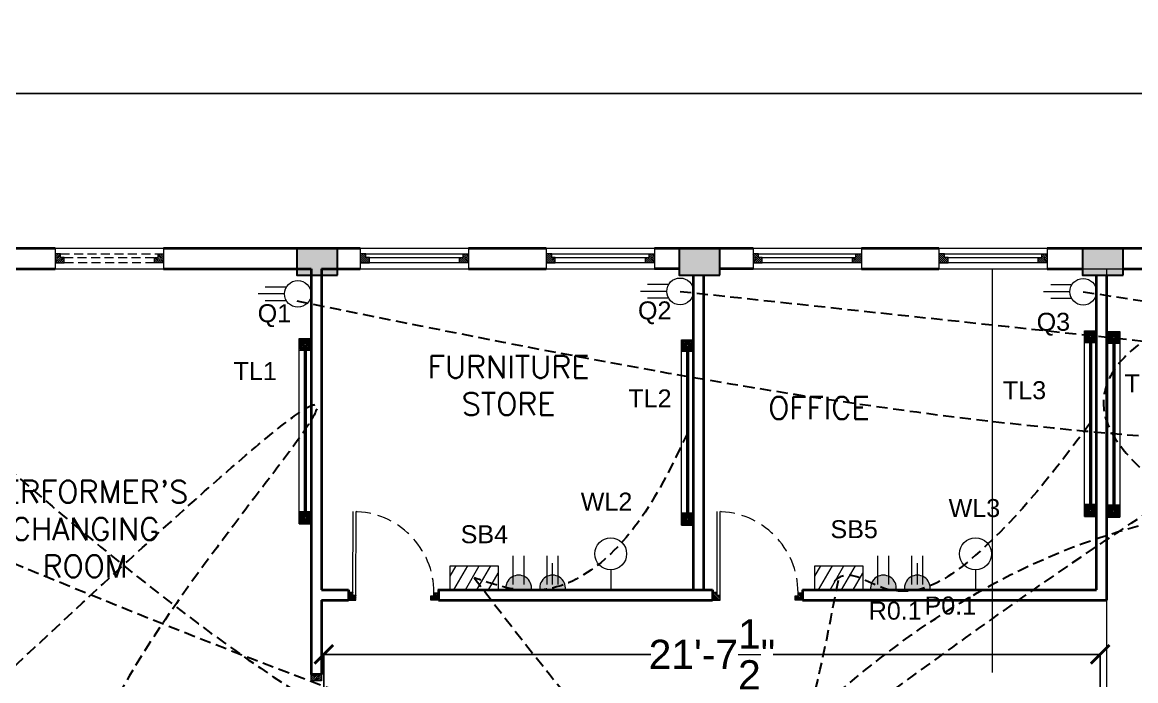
# Model space of a CAD drawing. Header units: inches. Extents: x 845 to 17085, y 908 to 10810.
# Drawn here: x 4550.8 to 4922.8, y 4095 to 4314.9 of the extents above; entities that cross this region are included whole.
import ezdxf

# ---------------------------------------------------------------- set-up
doc = ezdxf.new("R2010")
doc.units = ezdxf.units.IN
doc.header["$LTSCALE"] = 15
doc.header["$MEASUREMENT"] = 0
for name, pattern in [('ACAD_ISO04W100', [30.5, 24, -3, 0.5, -3]), ('CENTER2', [1.125, 0.75, -0.125, 0.125, -0.125]), ('CONTINUA', [0]), ('DASHED2', [0.375, 0.25, -0.125]), ('HIDDEN', [0.375, 0.25, -0.125])]:
    doc.linetypes.add(name, pattern=pattern)
for name, color, linetype, lineweight in [('.15', 4, 'Continuous', 15), ('c1', 21, 'Continuous', 30), ('E. Fixture', 6, 'Continuous', 20), ('GRID', 8, 'ACAD_ISO04W100', 5), ('HATCH', 251, 'Continuous', 5), ('humans', 7, 'Continuous', 15), ('L-TXT', 255, 'Continuous', 9), ('PDF_Layer1', 1, 'Continuous', 18), ('SLD', 140, 'Continuous', 9), ('wall 1', 1, 'Continuous', 35), ('WIND & DOOR', 160, 'Continuous', 9), ('window and door', 170, 'Continuous', 9)]:
    doc.layers.add(name, color=color, linetype=linetype, lineweight=lineweight)
for name, color, linetype in [('DB cable', 141, 'HIDDEN'), ('dimension', 7, 'Continuous'), ('MEUBLE', 55, 'Continuous'), ('SB cable', 58, 'CENTER2'), ('Text', 255, 'Continuous')]:
    doc.layers.add(name, color=color, linetype=linetype)
doc.layers.add('door and window', color=7, linetype='Continuous', lineweight=25, true_color=0x0609c1)
doc.styles.add('ROMANS', font='ROMANS')
doc.styles.get("Standard").update_dxf_attribs({"font": 'arial.ttf'})
doc.dimstyles.get("Standard").update_dxf_attribs({"dimtxt": 9.75, "dimasz": 6.25, "dimexe": 0.18, "dimexo": 0.0625, "dimgap": 0.09, "dimtad": 0, "dimdec": 1, "dimzin": 0, "dimdsep": 46, "dimlunit": 4, "dimtxsty": 'Standard', "dimblk": 'ARCHTICK', "dimcen": 0.09, "dimadec": 0, "dimazin": 0, "dimtfac": 1, "dimtdec": 1, "dimtofl": 0, "dimtmove": 0, "dimatfit": 3, "dimldrblk": 'ARCHTICK', "dimfxl": 1, "dimtolj": 1, "dimtzin": 0, "dimlwd": 25, "dimarcsym": 0})

# ---------------------------------------------------------------- blocks, each defined once
blk = doc.blocks.new('05')
at = {"layer": 'E. Fixture'}
blk.add_hatch(color=256, dxfattribs=at).paths.add_polyline_path([(27124.32, -3822.56), (27124.32, -3814.56, 1.138442)])
for p, q in [((27124.32, -3822.56), (27124.32, -3814.56)), ((27122.65, -3816.83), (27113.67, -3816.83)), ((27122.65, -3818.56), (27115.97, -3818.56)), ((27122.65, -3820.28), (27113.67, -3820.28))]:
    blk.add_line(p, q, dxfattribs=at)
blk.add_arc((27123.8, -3818.56), 4.03, 82.5917, 277.4083, dxfattribs=at)
blk = doc.blocks.new('10')
at = {"layer": 'E. Fixture'}
blk.add_hatch(color=256, dxfattribs=at).paths.add_polyline_path([(27132.13, -3831.38), (27132.13, -3823.38, 1.138442)])
for p, q in [((27132.13, -3831.38), (27132.13, -3823.38)), ((27130.46, -3825.65), (27121.48, -3825.65)), ((27130.46, -3829.1), (27121.48, -3829.1))]:
    blk.add_line(p, q, dxfattribs=at)
blk.add_arc((27131.61, -3827.38), 4.03, 82.5917, 277.4083, dxfattribs=at)
blk = doc.blocks.new('oo')
at = {"layer": 'E. Fixture', "lineweight": 15}
for p, q in [((755.23, 589.1), (809.18, 589.1)), ((755.23, 589.03), (809.18, 589.03)), ((755.23, 588.97), (809.18, 588.97)), ((755.23, 588.9), (809.18, 588.9)), ((755.23, 588.77), (809.18, 588.77)), ((755.23, 588.63), (809.18, 588.63)), ((755.23, 588.57), (809.18, 588.57)), ((755.23, 588.5), (809.18, 588.5)), ((755.23, 588.43), (809.18, 588.43)), ((755.23, 588.43), (809.18, 588.43))]:
    blk.add_line(p, q, dxfattribs=at)
at = {"layer": 'E. Fixture', "color": 5, "lineweight": 15}
blk.add_lwpolyline([(751.23, 590.77), (813.18, 590.77), (813.18, 586.76), (751.23, 586.76), (751.23, 590.77)], dxfattribs=at)
at = {"layer": 'HATCH', "lineweight": 15}
for points in [[(751.23, 590.77), (755.23, 590.77), (755.23, 586.76), (751.23, 586.76)], [(751.56, 590.43), (754.89, 590.43), (754.89, 587.1), (751.56, 587.1)], [(751.89, 590.1), (754.56, 590.1), (754.56, 587.43), (751.89, 587.43)], [(752.23, 589.77), (754.23, 589.77), (754.23, 587.76), (752.23, 587.76)], [(752.56, 589.43), (753.89, 589.43), (753.89, 588.1), (752.56, 588.1)], [(752.89, 589.1), (753.56, 589.1), (753.56, 588.43), (752.89, 588.43)], [(813.18, 590.77), (809.18, 590.77), (809.18, 586.76), (813.18, 586.76)], [(812.85, 590.43), (809.51, 590.43), (809.51, 587.1), (812.85, 587.1)], [(812.52, 590.1), (809.85, 590.1), (809.85, 587.43), (812.52, 587.43)], [(812.18, 589.77), (810.18, 589.77), (810.18, 587.76), (812.18, 587.76)], [(811.85, 589.43), (810.52, 589.43), (810.52, 588.1), (811.85, 588.1)], [(811.52, 589.1), (810.85, 589.1), (810.85, 588.43), (811.52, 588.43)]]:
    blk.add_lwpolyline(points, close=True, dxfattribs=at)
blk = doc.blocks.new('_ArchTick')
at = {"layer": 'GRID', "color": 0, "const_width": 0.15}
blk.add_lwpolyline([(-0.5, -0.5), (0.5, 0.5)], dxfattribs=at)
blk = doc.blocks.new('*D184')
at = {"layer": 'Defpoints', "color": 0, "linetype": 'ByBlock', "lineweight": 30, "transparency": 16777216}
for p in [(4651.58, 4103.77), (4651.58, 4084.86), (4910.93, 4084.86)]:
    blk.add_point(p, dxfattribs=at)
at = {"layer": 'humans', "color": 0, "linetype": 'ByBlock', "lineweight": -2, "transparency": 16777216}
for p, q in [((4651.58, 4084.92), (4651.58, 4103.95)), ((4910.93, 4084.92), (4910.93, 4103.95))]:
    blk.add_line(p, q, dxfattribs=at)
at = {"layer": 'humans', "color": 0, "linetype": 'Continuous', "lineweight": 25, "transparency": 16777216}
for p, q in [((4651.58, 4103.77), (4760.78, 4103.77)), ((4910.93, 4103.77), (4801.73, 4103.77))]:
    blk.add_line(p, q, dxfattribs=at)
at = {"layer": 'humans', "color": 0, "linetype": 'ByBlock', "lineweight": 25, "transparency": 16777216, "xscale": 6.25, "yscale": 6.25, "zscale": 6.25}
for p, rotation in [((4651.58, 4103.77), 179.9999999999604), ((4910.93, 4103.77), 359.9999999999604)]:
    blk.add_blockref('_ArchTick', p, dxfattribs=dict(at, rotation=rotation))
at = {"layer": 'humans', "color": 0, "linetype": 'ByBlock', "transparency": 16777216, "insert": (4781.25, 4103.77), "char_height": 9.75, "attachment_point": 5}
blk.add_mtext('\\A1;21\'-7{\\H1x;\\S1/2;}"', dxfattribs=at)
blk = doc.blocks.new('*D328')
at = {"layer": 'Defpoints', "color": 0, "linetype": 'DASHED2', "lineweight": 211, "transparency": 16777216}
for p in [(4447.8, 4239.51), (4276.42, 3387.16), (4447.8, 3387.16), (4733.32, 1786.91), (4733.32, 1708.41), (4746.82, 1708.41)]:
    blk.add_point(p, dxfattribs=at)
at = {"layer": 'dimension', "color": 0, "linetype": 'DASHED2', "lineweight": -2, "transparency": 16777216}
for p, q in [((4733.38, 1786.91), (4747, 1786.91)), ((4733.38, 1708.41), (4747, 1708.41))]:
    blk.add_line(p, q, dxfattribs=at)
at = {"layer": 'dimension', "color": 0, "linetype": 'Continuous', "lineweight": 25, "transparency": 16777216}
for p, q in [((4746.82, 1786.91), (4746.82, 1764.29)), ((4746.82, 1708.41), (4746.82, 1731.03))]:
    blk.add_line(p, q, dxfattribs=at)
at = {"layer": 'L-TXT', "color": 0, "linetype": 'DASHED2', "lineweight": -2, "transparency": 16777216}
for p, q in [((4447.74, 4239.51), (4276.24, 4239.51)), ((4447.74, 3387.16), (4276.24, 3387.16))]:
    blk.add_line(p, q, dxfattribs=at)
at = {"layer": 'L-TXT', "color": 0, "linetype": 'Continuous', "lineweight": 25, "transparency": 16777216}
for p, q in [((4276.42, 4239.51), (4276.42, 3833.69)), ((4276.42, 3387.16), (4276.42, 3792.99))]:
    blk.add_line(p, q, dxfattribs=at)
at = {"layer": 'dimension', "color": 0, "linetype": 'DASHED2', "lineweight": 25, "transparency": 16777216, "xscale": 6.25, "yscale": 6.25, "zscale": 6.25}
for p, rotation in [((4746.82, 1786.91), 90), ((4746.82, 1708.41), 270)]:
    blk.add_blockref('_ArchTick', p, dxfattribs=dict(at, rotation=rotation))
at = {"layer": 'L-TXT', "color": 0, "linetype": 'DASHED2', "lineweight": 25, "transparency": 16777216, "xscale": 6.25, "yscale": 6.25, "zscale": 6.25}
for p, rotation in [((4276.42, 4239.51), 90), ((4276.42, 3387.16), 270)]:
    blk.add_blockref('_ArchTick', p, dxfattribs=dict(at, rotation=rotation))
at = {"layer": 'dimension', "color": 0, "linetype": 'DASHED2', "lineweight": 30, "transparency": 16777216, "insert": (4746.82, 1747.66), "char_height": 9.75, "attachment_point": 5, "rotation": 90}
blk.add_mtext('\\A1;6\'-6{\\H1x;\\S1/2;}"', dxfattribs=at)
at = {"layer": 'L-TXT', "color": 0, "linetype": 'DASHED2', "lineweight": 211, "transparency": 16777216, "insert": (4276.42, 3813.34), "char_height": 9.75, "attachment_point": 5, "rotation": 90}
blk.add_mtext('\\A1;71\'-0{\\H1x;\\S1/2;}"', dxfattribs=at)
blk = doc.blocks.new('*D331')
at = {"layer": 'Defpoints', "color": 0, "linetype": 'DASHED2', "lineweight": 211, "transparency": 16777216}
for p in [(5671.72, 4291.1), (4447.8, 4239.51), (5671.72, 4239.51), (4819.32, 1356.91), (4865.82, 1356.91), (4865.82, 1021.91)]:
    blk.add_point(p, dxfattribs=at)
at = {"layer": 'dimension', "color": 0, "linetype": 'DASHED2', "lineweight": -2, "transparency": 16777216}
for p, q in [((4865.75, 1356.91), (4819.14, 1356.91)), ((4865.75, 1021.91), (4819.14, 1021.91))]:
    blk.add_line(p, q, dxfattribs=at)
at = {"layer": 'dimension', "color": 0, "linetype": 'Continuous', "lineweight": 25, "transparency": 16777216}
for p, q in [((4819.32, 1356.91), (4819.32, 1210.11)), ((4819.32, 1021.91), (4819.32, 1168.7))]:
    blk.add_line(p, q, dxfattribs=at)
at = {"layer": 'L-TXT', "color": 0, "linetype": 'DASHED2', "lineweight": -2, "transparency": 16777216}
for p, q in [((4447.8, 4239.58), (4447.8, 4291.28)), ((5671.72, 4239.58), (5671.72, 4291.28))]:
    blk.add_line(p, q, dxfattribs=at)
at = {"layer": 'L-TXT', "color": 0, "linetype": 'Continuous', "lineweight": 25, "transparency": 16777216}
for p, q in [((4447.8, 4291.1), (5048.07, 4291.1)), ((5671.72, 4291.1), (5071.45, 4291.1))]:
    blk.add_line(p, q, dxfattribs=at)
at = {"layer": 'dimension', "color": 0, "linetype": 'DASHED2', "lineweight": 25, "transparency": 16777216, "xscale": 6.25, "yscale": 6.25, "zscale": 6.25}
for p, rotation in [((4819.32, 1356.91), 90), ((4819.32, 1021.91), 270)]:
    blk.add_blockref('_ArchTick', p, dxfattribs=dict(at, rotation=rotation))
at = {"layer": 'L-TXT', "color": 0, "linetype": 'DASHED2', "lineweight": 25, "transparency": 16777216, "xscale": 6.25, "yscale": 6.25, "zscale": 6.25, "rotation": 180}
blk.add_blockref('_ArchTick', (4447.8, 4291.1), dxfattribs=at)
at = {"layer": 'L-TXT', "color": 0, "linetype": 'DASHED2', "lineweight": 25, "transparency": 16777216, "xscale": 6.25, "yscale": 6.25, "zscale": 6.25}
blk.add_blockref('_ArchTick', (5671.72, 4291.1), dxfattribs=at)
at = {"layer": 'dimension', "color": 0, "linetype": 'DASHED2', "lineweight": 30, "transparency": 16777216, "insert": (4819.32, 1189.41), "char_height": 9.75, "attachment_point": 5, "rotation": 90}
blk.add_mtext('\\A1;27\'-11"', dxfattribs=at)
at = {"layer": 'L-TXT', "color": 0, "linetype": 'DASHED2', "lineweight": 211, "transparency": 16777216, "insert": (5059.76, 4291.1), "char_height": 9.75, "attachment_point": 5}
blk.add_mtext("\\A1;102'", dxfattribs=at)

msp = doc.modelspace()

# ---------------------------------------------------------------- hatches: boundary and pattern name
at = {"layer": 'E. Fixture', "lineweight": 5}
h = msp.add_hatch(dxfattribs=at)
h.set_pattern_fill('ANSI31', color=256, scale=26.668912, angle=15, style=0)
h.set_pattern_definition([(60, (-66137.778, 11563.6622), (-2.88699442, 1.666807), [])])
h.paths.add_polyline_path([(4693.77, 4125.37), (4709.77, 4125.37), (4709.77, 4133.37), (4693.77, 4133.37)])
h = msp.add_hatch(dxfattribs=at)
h.set_pattern_fill('ANSI31', color=256, scale=26.668912, angle=15, style=0)
h.set_pattern_definition([(60, (-66015.9112, 11563.6622), (-2.88699442, 1.666807), [])])
h.paths.add_polyline_path([(4815.64, 4125.37), (4831.64, 4125.37), (4831.64, 4133.37), (4815.64, 4133.37)])
at = {"layer": 'HATCH'}
h = msp.add_hatch(color=256, dxfattribs=at)
h.dxf.hatch_style = 1
h.paths.add_polyline_path([(4656.17, 4239.51), (4656.17, 4230.47), (4642.6, 4230.47), (4642.6, 4239.51)])
h = msp.add_hatch(color=256, dxfattribs=at)
h.dxf.hatch_style = 1
h.paths.add_polyline_path([(4783.9, 4239.51), (4783.9, 4230.47), (4770.33, 4230.47), (4770.33, 4239.51)])
h = msp.add_hatch(color=256, dxfattribs=at)
h.dxf.hatch_style = 1
h.paths.add_polyline_path([(4918.58, 4239.51), (4918.58, 4230.47), (4905.01, 4230.47), (4905.01, 4239.51)])
at = {"layer": 'HATCH', "lineweight": 0, "true_color": 0x000000}
h = msp.add_hatch(dxfattribs=at)
h.set_pattern_fill('ANSI31', color=18, scale=0.120624, angle=90)
h.set_pattern_definition([(135, (968630.6283, -907876.70004), (-0.27080908924, -0.27080908924), [])])
h.paths.add_polyline_path([(4661.3, 4123.41), (4661.31, 4124.41), (4659.8, 4124.41), (4659.79, 4121.9), (4662.3, 4121.9), (4662.3, 4123.4)])
h.paths.add_polyline_path([(4688.37, 4123.36), (4687.37, 4123.37), (4687.37, 4121.86), (4689.87, 4121.86), (4689.88, 4124.36), (4688.37, 4124.37)])
h = msp.add_hatch(dxfattribs=at)
h.set_pattern_fill('ANSI31', color=18, scale=0.120624, angle=90)
h.set_pattern_definition([(135, (968752.28086, -907876.70004), (-0.27080908924, -0.27080908924), [])])
h.paths.add_polyline_path([(4782.95, 4123.41), (4782.96, 4124.41), (4781.45, 4124.41), (4781.45, 4121.9), (4783.95, 4121.9), (4783.96, 4123.4)])
h.paths.add_polyline_path([(4810.03, 4123.36), (4809.02, 4123.37), (4809.02, 4121.86), (4811.53, 4121.86), (4811.53, 4124.36), (4810.02, 4124.37)])
h = msp.add_hatch(dxfattribs=at)
h.set_pattern_fill('ANSI31', color=18, scale=0.135883)
h.set_pattern_definition([(45, (-944924.3891, -1058206.72986), (-0.30506607815, 0.30506607815), [])])
h.paths.add_polyline_path([(4650.8, 4048.11), (4650.46, 4048.11), (4647.4, 4048.11), (4647.4, 4046.06), (4650.8, 4046.06)])
h.paths.add_polyline_path([(4650.8, 4097.02), (4647.4, 4097.02), (4647.4, 4094.97), (4647.74, 4094.97), (4650.8, 4094.97)])

# ---------------------------------------------------------------- linework, layer by layer
at = {"layer": '.15', "lineweight": 15}
for p, q in [((4561.81, 4239.51), (4598, 4239.51)), ((4663.77, 4239.51), (4699.96, 4239.51)), ((4725.9, 4239.51), (4762.09, 4239.51)), ((4794.98, 4239.51), (4831.16, 4239.51)), ((4857.1, 4239.51), (4893.29, 4239.51)), ((4561.81, 4232.58), (4598, 4232.58)), ((4663.77, 4232.58), (4699.96, 4232.58)), ((4725.9, 4232.58), (4762.09, 4232.58)), ((4794.98, 4232.58), (4831.16, 4232.58)), ((4857.1, 4232.58), (4893.29, 4232.58))]:
    msp.add_line(p, q, dxfattribs=at)
at = {"layer": 'c1'}
for points in [[(4656.17, 4230.47), (4656.17, 4239.51), (4642.6, 4239.51), (4642.6, 4230.47)], [(4783.9, 4230.47), (4783.9, 4239.51), (4770.33, 4239.51), (4770.33, 4230.47)], [(4918.58, 4230.47), (4918.58, 4239.51), (4905.01, 4239.51), (4905.01, 4230.47)]]:
    msp.add_lwpolyline(points, close=True, dxfattribs=at)
at = {"layer": 'DB cable', "linetype": 'DASHED2', "lineweight": 30}
for points in [[(4760.87, 4031.43), (5208.14, 4175.54), (5208.72, 4174.39)], [(4770.6, 4225.03), (5209.4, 4177.92)], [(4905.28, 4224.9), (5209.4, 4177.92)], [(4642.53, 4221.88), (4863.63, 4182.96), (5205.19, 4176.66), (5213.62, 4177.92), (5213.9, 4178.01)], [(4696.99, 3940.1), (5057.53, 4141.11), (5394.33, 3994.45), (5225.99, 4133.87), (5225.62, 4132.38)], [(4520.41, 4188.21), (4795.8, 4043.39), (4797.06, 4043.46)], [(4760.87, 3932.78), (5209.4, 4177.92)], [(4516.41, 4147.19), (4796.2, 4046.97), (4798.25, 4046.45)], [(4539.59, 3463.74), (4592.3, 3629.81), (4713.54, 3760.41), (5225.99, 4129.66)], [(4701.77, 4129.37), (4794.74, 4047.34), (4823.64, 4129.37)], [(4803.17, 3318.92), (5052.79, 3318.92), (5265.67, 3319.53), (5376.59, 3740.68), (5225.99, 4129.66)], [(4803.42, 3465.42), (5050.92, 3463.27), (5269.03, 3463.27), (5225.99, 4129.66)], [(4803.66, 3609.74), (5051.16, 3609.74), (5267.16, 3606.09), (5225.99, 4129.66)]]:
    msp.add_spline(points, degree=3, dxfattribs=at)
at = {"layer": 'DB cable', "color": 6, "linetype": 'DASHED2', "lineweight": 30}
msp.add_spline([(4514.45, 3664.24), (5660.97, 3625.08), (5306.65, 4047.26), (4795.8, 4047.26), (5209.4, 4177.92)], degree=3, dxfattribs=at)
at = {"layer": 'door and window', "color": 18, "lineweight": 0, "true_color": 0x000000}
for p, q in [((4661.31, 4124.41), (4661.35, 4151.47)), ((4662.3, 4123.4), (4662.35, 4151.45)), ((4782.96, 4124.41), (4783, 4151.47)), ((4783.96, 4123.4), (4784, 4151.45))]:
    msp.add_line(p, q, dxfattribs=at)
for points in [[(4662.3, 4121.9), (4662.3, 4123.4), (4661.3, 4123.41), (4661.31, 4124.41), (4659.8, 4124.41), (4659.79, 4121.9), (4662.3, 4121.9)], [(4687.37, 4121.86), (4687.37, 4123.37), (4688.37, 4123.36), (4688.37, 4124.37), (4689.88, 4124.36), (4689.87, 4121.86), (4687.37, 4121.86)], [(4783.95, 4121.9), (4783.96, 4123.4), (4782.95, 4123.41), (4782.96, 4124.41), (4781.45, 4124.41), (4781.45, 4121.9), (4783.95, 4121.9)], [(4809.02, 4121.86), (4809.02, 4123.37), (4810.03, 4123.36), (4810.02, 4124.37), (4811.53, 4124.36), (4811.53, 4121.86), (4809.02, 4121.86)]]:
    msp.add_lwpolyline(points, dxfattribs=at)
msp.add_lwpolyline([(4650.8, 4094.97), (4647.4, 4094.97), (4647.4, 4097.02), (4650.8, 4097.02)], close=True, dxfattribs=at)
at = {"layer": 'E. Fixture', "lineweight": 5}
for p, q in [((4639.01, 4226.48), (4632.03, 4226.48)), ((4766.74, 4227.33), (4759.76, 4227.33)), ((4901.42, 4227.2), (4894.44, 4227.2)), ((4638.42, 4224.18), (4629.61, 4224.18)), ((4766.14, 4225.03), (4757.33, 4225.03)), ((4766.74, 4222.72), (4759.76, 4222.72)), ((4900.83, 4224.9), (4892.02, 4224.9)), ((4901.42, 4222.6), (4894.44, 4222.6)), ((4639.01, 4221.88), (4632.03, 4221.88)), ((4747.42, 4132.04), (4747.42, 4125.37)), ((4869.29, 4132.04), (4869.29, 4125.37)), ((4745.4, 4125.37), (4749.45, 4125.37)), ((4867.27, 4125.37), (4871.31, 4125.37))]:
    msp.add_line(p, q, dxfattribs=at)
for points in [[(4693.77, 4133.37), (4709.77, 4133.37), (4709.77, 4125.37), (4693.77, 4125.37)], [(4815.64, 4133.37), (4831.64, 4133.37), (4831.64, 4125.37), (4815.64, 4125.37)]]:
    msp.add_lwpolyline(points, close=True, dxfattribs=at)
for centre, radius in [((4642.88, 4224.18), 4.46), ((4770.6, 4225.03), 4.46), ((4905.28, 4224.9), 4.46), ((4747.42, 4137.37), 5.33), ((4869.29, 4137.37), 5.33)]:
    msp.add_circle(centre, radius, dxfattribs=at)
at = {"layer": 'HATCH', "lineweight": 0}
for p, q in [((4561.81, 4237.14), (4562.23, 4237.55)), ((4561.81, 4236.48), (4562.89, 4237.55)), ((4561.81, 4235.82), (4563.55, 4237.55)), ((4598, 4235.82), (4596.26, 4237.55)), ((4598, 4236.48), (4596.93, 4237.55)), ((4598, 4237.14), (4597.59, 4237.55)), ((4663.77, 4237.14), (4664.18, 4237.55)), ((4663.77, 4236.48), (4664.85, 4237.55)), ((4663.77, 4235.82), (4665.51, 4237.55)), ((4699.96, 4235.82), (4698.22, 4237.55)), ((4699.96, 4236.48), (4698.88, 4237.55)), ((4699.96, 4237.14), (4699.54, 4237.55)), ((4725.9, 4237.14), (4726.31, 4237.55)), ((4725.9, 4236.48), (4726.98, 4237.55)), ((4725.9, 4235.82), (4727.64, 4237.55)), ((4762.09, 4235.82), (4760.35, 4237.55)), ((4762.09, 4236.48), (4761.01, 4237.55)), ((4762.09, 4237.14), (4761.67, 4237.55)), ((4794.98, 4237.14), (4795.39, 4237.55)), ((4794.98, 4236.48), (4796.05, 4237.55)), ((4794.98, 4235.82), (4796.71, 4237.55)), ((4831.16, 4235.82), (4829.43, 4237.55)), ((4831.16, 4236.48), (4830.09, 4237.55)), ((4831.16, 4237.14), (4830.75, 4237.55)), ((4857.1, 4237.14), (4857.52, 4237.55)), ((4857.1, 4236.48), (4858.18, 4237.55)), ((4857.1, 4235.82), (4858.84, 4237.55)), ((4893.29, 4235.82), (4891.55, 4237.55)), ((4893.29, 4236.48), (4892.22, 4237.55)), ((4893.29, 4237.14), (4892.88, 4237.55)), ((4561.81, 4235.15), (4563.62, 4236.96)), ((4561.86, 4234.54), (4563.67, 4236.35)), ((4562.52, 4234.54), (4564.33, 4236.35)), ((4563.18, 4234.54), (4564.83, 4236.18)), ((4563.85, 4234.54), (4564.83, 4235.52)), ((4564.51, 4234.54), (4564.83, 4234.86)), ((4596.63, 4234.54), (4594.99, 4236.18)), ((4595.97, 4234.54), (4594.99, 4235.52)), ((4595.31, 4234.54), (4594.99, 4234.86)), ((4597.29, 4234.54), (4595.49, 4236.35)), ((4597.96, 4234.54), (4596.15, 4236.35)), ((4598, 4235.15), (4596.19, 4236.96)), ((4663.77, 4235.15), (4665.58, 4236.96)), ((4663.82, 4234.54), (4665.63, 4236.35)), ((4664.48, 4234.54), (4666.29, 4236.35)), ((4665.14, 4234.54), (4666.79, 4236.18)), ((4665.8, 4234.54), (4666.79, 4235.52)), ((4666.46, 4234.54), (4666.79, 4234.86)), ((4698.59, 4234.54), (4696.94, 4236.18)), ((4697.93, 4234.54), (4696.94, 4235.52)), ((4697.26, 4234.54), (4696.94, 4234.86)), ((4699.25, 4234.54), (4697.44, 4236.35)), ((4699.91, 4234.54), (4698.1, 4236.35)), ((4699.96, 4235.15), (4698.15, 4236.96)), ((4725.9, 4235.15), (4727.71, 4236.96)), ((4725.95, 4234.54), (4727.76, 4236.35)), ((4726.61, 4234.54), (4728.42, 4236.35)), ((4727.27, 4234.54), (4728.92, 4236.18)), ((4727.93, 4234.54), (4728.92, 4235.52)), ((4728.59, 4234.54), (4728.92, 4234.86)), ((4760.72, 4234.54), (4759.07, 4236.18)), ((4760.06, 4234.54), (4759.07, 4235.52)), ((4759.39, 4234.54), (4759.07, 4234.86)), ((4761.38, 4234.54), (4759.57, 4236.35)), ((4762.04, 4234.54), (4760.23, 4236.35)), ((4762.09, 4235.15), (4760.28, 4236.96)), ((4794.98, 4235.15), (4796.79, 4236.96)), ((4795.02, 4234.54), (4796.83, 4236.35)), ((4795.68, 4234.54), (4797.49, 4236.35)), ((4796.35, 4234.54), (4797.99, 4236.18)), ((4797.01, 4234.54), (4797.99, 4235.52)), ((4797.67, 4234.54), (4797.99, 4234.86)), ((4829.79, 4234.54), (4828.15, 4236.18)), ((4829.13, 4234.54), (4828.15, 4235.52)), ((4828.47, 4234.54), (4828.15, 4234.86)), ((4830.46, 4234.54), (4828.65, 4236.35)), ((4831.12, 4234.54), (4829.31, 4236.35)), ((4831.16, 4235.15), (4829.35, 4236.96)), ((4857.1, 4235.15), (4858.91, 4236.96)), ((4857.15, 4234.54), (4858.96, 4236.35)), ((4857.81, 4234.54), (4859.62, 4236.35)), ((4858.47, 4234.54), (4860.12, 4236.18)), ((4859.14, 4234.54), (4860.12, 4235.52)), ((4859.8, 4234.54), (4860.12, 4234.86)), ((4891.92, 4234.54), (4890.28, 4236.18)), ((4891.26, 4234.54), (4890.28, 4235.52)), ((4890.6, 4234.54), (4890.28, 4234.86)), ((4892.58, 4234.54), (4890.78, 4236.35)), ((4893.25, 4234.54), (4891.44, 4236.35)), ((4893.29, 4235.15), (4891.48, 4236.96))]:
    msp.add_line(p, q, dxfattribs=at)
at = {"layer": 'humans', "linetype": 'ByBlock'}
for p, q in [((4874.97, 4232.58), (5231.2, 4232.58)), ((4874.97, 4097.72), (4874.97, 4232.58))]:
    msp.add_line(p, q, dxfattribs=at)
msp.add_lwpolyline([(4913.16, 4232.58), (5199.25, 4232.58), (5199.25, 4043.39), (4913.16, 4043.39)], close=True, dxfattribs=at)
at = {"layer": 'MEUBLE', "linetype": 'Continuous', "lineweight": 0}
msp.add_line((4647.33, 4232.58), (4626.52, 4232.58), dxfattribs=at)
at = {"layer": 'PDF_Layer1', "lineweight": 18}
for p, q in [((4561.81, 4239.51), (4561.81, 4232.58)), ((4598, 4239.51), (4598, 4232.58)), ((4663.77, 4239.51), (4663.77, 4232.58)), ((4699.96, 4239.51), (4699.96, 4232.58)), ((4725.9, 4239.51), (4725.9, 4232.58)), ((4762.09, 4239.51), (4762.09, 4232.58)), ((4794.98, 4239.51), (4794.98, 4232.58)), ((4831.16, 4239.51), (4831.16, 4232.58)), ((4857.1, 4239.51), (4857.1, 4232.58)), ((4893.29, 4239.51), (4893.29, 4232.58))]:
    msp.add_line(p, q, dxfattribs=at)
at = {"layer": 'SB cable', "color": 2, "linetype": 'DASHED2', "lineweight": 30}
for points in [[(4946.32, 4187.21), (5020.41, 4189.18), (5088.71, 4187.63), (5159.8, 4187.48), (5159.95, 4142.67), (5088.85, 4142.67), (5017.31, 4142.53), (4947.11, 4142.8), (4945.88, 4097), (5014.97, 4095.51), (5088.55, 4097.58), (5157.46, 4095.51), (5199.94, 4181.02), (4913.51, 4180.6), (5108.55, 4045.59), (4991.68, 4047.39), (5034.18, 4047.39)], [(4503.33, 4057.56), (4645, 4178.36), (4584.31, 4046.06), (4595.64, 4045.97), (4611.2, 4050.06)], [(4773.19, 4177.92), (4747.42, 4137.37), (4728, 4125.93), (4716.67, 4125.37), (4701.77, 4129.37)], [(4907.54, 4180.86), (4869.29, 4136.87), (4849.87, 4125.37), (4838.53, 4125.93), (4823.64, 4129.37), (4821.93, 4127.97)]]:
    msp.add_spline(points, degree=3, dxfattribs=at)
at = {"layer": 'wall 1', "ltscale": 1.5}
for p, q in [((4447.8, 4239.51), (4561.81, 4239.51)), ((4598, 4239.51), (4663.77, 4239.51)), ((4699.96, 4239.51), (4725.9, 4239.51)), ((4762.09, 4239.51), (4794.98, 4239.51)), ((4831.16, 4239.51), (4857.1, 4239.51)), ((4893.29, 4239.51), (4941.17, 4239.51)), ((4512.48, 4232.58), (4561.81, 4232.58)), ((4598, 4232.58), (4647.33, 4232.58)), ((4647.33, 4232.58), (4647.33, 4097.02)), ((4650.8, 4232.58), (4650.8, 4125.37)), ((4650.8, 4232.58), (4663.77, 4232.58)), ((4699.96, 4232.58), (4725.9, 4232.58)), ((4770.33, 4232.58), (4762.09, 4232.58)), ((4775.06, 4125.37), (4775.06, 4230.47)), ((4778.53, 4125.37), (4778.53, 4230.47)), ((4794.98, 4232.58), (4783.9, 4232.58)), ((4831.16, 4232.58), (4857.1, 4232.58)), ((4893.29, 4232.58), (4905.01, 4232.58)), ((4909.74, 4125.37), (4909.74, 4230.47)), ((4913.21, 4121.86), (4913.21, 4230.47)), ((4918.58, 4232.58), (4941.17, 4232.58)), ((4650.8, 4125.37), (4659.79, 4125.37)), ((4650.8, 4121.9), (4659.79, 4121.9)), ((4650.8, 4121.9), (4650.8, 4097.02)), ((4659.79, 4125.37), (4659.79, 4121.9)), ((4689.66, 4125.37), (4778.53, 4125.37)), ((4689.87, 4125.37), (4775.06, 4125.37)), ((4689.87, 4125.37), (4689.87, 4121.86)), ((4689.87, 4121.9), (4781.45, 4121.9)), ((4778.53, 4125.37), (4781.45, 4125.37)), ((4781.45, 4125.37), (4781.45, 4121.9)), ((4811.53, 4125.37), (4811.53, 4121.9)), ((4811.53, 4125.37), (4909.74, 4125.37)), ((4811.53, 4121.86), (4913.21, 4121.86)), ((4650.8, 4097.02), (4647.33, 4097.02))]:
    msp.add_line(p, q, dxfattribs=at)
at = {"layer": 'WIND & DOOR', "linetype": 'DASHED2', "lineweight": 9, "ltscale": 0.8}
for p, q in [((4563.62, 4237.55), (4596.19, 4237.55)), ((4594.99, 4234.54), (4561.81, 4234.54)), ((4564.83, 4236.35), (4594.99, 4236.35))]:
    msp.add_line(p, q, dxfattribs=at)
at = {"layer": 'WIND & DOOR', "linetype": 'CONTINUA', "lineweight": 5, "ltscale": 0.4}
for p, q in [((4665.58, 4237.55), (4663.77, 4237.55)), ((4663.77, 4237.55), (4663.77, 4234.54)), ((4665.58, 4236.35), (4665.58, 4237.55)), ((4665.58, 4237.55), (4698.15, 4237.55)), ((4698.15, 4237.55), (4699.96, 4237.55)), ((4698.15, 4236.35), (4698.15, 4237.55)), ((4699.96, 4237.55), (4699.96, 4234.54)), ((4727.71, 4237.55), (4725.9, 4237.55)), ((4725.9, 4237.55), (4725.9, 4234.54)), ((4727.71, 4236.35), (4727.71, 4237.55)), ((4727.71, 4237.55), (4760.28, 4237.55)), ((4760.28, 4237.55), (4762.09, 4237.55)), ((4760.28, 4236.35), (4760.28, 4237.55)), ((4762.09, 4237.55), (4762.09, 4234.54)), ((4796.79, 4237.55), (4794.98, 4237.55)), ((4794.98, 4237.55), (4794.98, 4234.54)), ((4796.79, 4236.35), (4796.79, 4237.55)), ((4796.79, 4237.55), (4829.35, 4237.55)), ((4829.35, 4237.55), (4831.16, 4237.55)), ((4829.35, 4236.35), (4829.35, 4237.55)), ((4831.16, 4237.55), (4831.16, 4234.54)), ((4858.91, 4237.55), (4857.1, 4237.55)), ((4857.1, 4237.55), (4857.1, 4234.54)), ((4858.91, 4236.35), (4858.91, 4237.55)), ((4858.91, 4237.55), (4891.48, 4237.55)), ((4891.48, 4237.55), (4893.29, 4237.55)), ((4891.48, 4236.35), (4891.48, 4237.55)), ((4893.29, 4237.55), (4893.29, 4234.54)), ((4696.94, 4234.54), (4663.77, 4234.54)), ((4663.77, 4234.54), (4666.79, 4234.54)), ((4666.79, 4236.35), (4665.58, 4236.35)), ((4666.79, 4234.54), (4666.79, 4236.35)), ((4666.79, 4236.35), (4696.94, 4236.35)), ((4696.94, 4234.54), (4696.94, 4236.35)), ((4696.94, 4236.35), (4698.15, 4236.35)), ((4699.96, 4234.54), (4696.94, 4234.54)), ((4759.07, 4234.54), (4725.9, 4234.54)), ((4725.9, 4234.54), (4728.92, 4234.54)), ((4728.92, 4236.35), (4727.71, 4236.35)), ((4728.92, 4234.54), (4728.92, 4236.35)), ((4728.92, 4236.35), (4759.07, 4236.35)), ((4759.07, 4234.54), (4759.07, 4236.35)), ((4759.07, 4236.35), (4760.28, 4236.35)), ((4762.09, 4234.54), (4759.07, 4234.54)), ((4828.15, 4234.54), (4794.98, 4234.54)), ((4794.98, 4234.54), (4797.99, 4234.54)), ((4797.99, 4236.35), (4796.79, 4236.35)), ((4797.99, 4234.54), (4797.99, 4236.35)), ((4797.99, 4236.35), (4828.15, 4236.35)), ((4828.15, 4234.54), (4828.15, 4236.35)), ((4828.15, 4236.35), (4829.35, 4236.35)), ((4831.16, 4234.54), (4828.15, 4234.54)), ((4890.28, 4234.54), (4857.1, 4234.54)), ((4857.1, 4234.54), (4860.12, 4234.54)), ((4860.12, 4236.35), (4858.91, 4236.35)), ((4860.12, 4234.54), (4860.12, 4236.35)), ((4860.12, 4236.35), (4890.28, 4236.35)), ((4890.28, 4234.54), (4890.28, 4236.35)), ((4890.28, 4236.35), (4891.48, 4236.35)), ((4893.29, 4234.54), (4890.28, 4234.54))]:
    msp.add_line(p, q, dxfattribs=at)
at = {"layer": 'WIND & DOOR', "linetype": 'DASHED2', "lineweight": 9, "ltscale": 1.3}
for centre in [(4661.31, 4124.41), (4782.96, 4124.41)]:
    msp.add_arc(centre, 27.06, 359.9121, 89.9121, dxfattribs=at)
at = {"layer": 'window and door', "lineweight": 0}
for p, q in [((4563.62, 4237.55), (4561.81, 4237.55)), ((4561.81, 4237.55), (4561.81, 4234.54)), ((4563.62, 4236.35), (4563.62, 4237.55)), ((4596.19, 4237.55), (4598, 4237.55)), ((4596.19, 4236.35), (4596.19, 4237.55)), ((4598, 4237.55), (4598, 4234.54)), ((4561.81, 4234.54), (4564.83, 4234.54)), ((4564.83, 4236.35), (4563.62, 4236.35)), ((4564.83, 4234.54), (4564.83, 4236.35)), ((4594.99, 4234.54), (4594.99, 4236.35)), ((4594.99, 4236.35), (4596.19, 4236.35)), ((4598, 4234.54), (4594.99, 4234.54))]:
    msp.add_line(p, q, dxfattribs=at)

# ---------------------------------------------------------------- block references
at = {"lineweight": 5, "rotation": 270}
for p in [(4318.98, 4963.06), (4326.74, 4962.8), (4056.57, 4960.56), (4184.29, 4960.12)]:
    msp.add_blockref('oo', p, dxfattribs=at)
at = {"layer": 'E. Fixture', "lineweight": 5, "xscale": 1.066756484552752, "yscale": 1.066756484549842, "zscale": 1.066756484551622, "rotation": 270}
for name, p in [('10', (8799.55, 33068.75)), ('05', (8801.47, 33060.42)), ('10', (8921.41, 33068.75)), ('05', (8923.34, 33060.42))]:
    msp.add_blockref(name, p, dxfattribs=at)

# ---------------------------------------------------------------- texts
at = {"layer": 'SLD', "linetype": 'DASHED2', "lineweight": 30}
for s, p in [('Q1', (4629.48, 4214.73)), ('Q2', (4756.53, 4215.68)), ('Q3', (4889.73, 4211.87)), ('TL1', (4621.43, 4195.38)), ('TL4', (4919.07, 4191.28)), ('TL3', (4878.46, 4189.01)), ('TL2', (4753.31, 4186.27)), ('WL2', (4737.41, 4151.8)), ('WL3', (4860.32, 4149.65)), ('SB5', (4820.84, 4142.59)), ('SB4', (4697.29, 4140.9)), ('P0.1', (4852.26, 4117.09)), ('R0.1', (4833.63, 4115.38))]:
    msp.add_text(s, height=6, dxfattribs=at).set_placement(p)
at = {"layer": 'Text', "ltscale": 0.115, "char_height": 7.4549, "attachment_point": 9, "style": 'ROMANS'}
for s, width, gutter_width, insert in [('\\pxqc;FURNITURE\\PSTORE', 0.00192, 0.00973, (4713.32, 4183.66)), ('\\pxqc;OFFICE', 0.00275, 0.0139, (4817, 4182.36)), ("\\pxqc;PERFORMER'S CHANGING ROOM", 0.00153, 0.00778, (4571.84, 4129.49))]:
    msp.add_mtext_dynamic_manual_height_columns(s, width=width, gutter_width=gutter_width, heights=[0], dxfattribs=dict(at, insert=insert))

# ---------------------------------------------------------------- dimensions: what is measured, and where the dimension line sits
at = {"layer": 'dimension', "linetype": 'DASHED2', "lineweight": 30}
for p1, p2, distance, picture, middle in [((4865.82, 1021.91), (4865.82, 1356.91), 46.5, '*D331', (4819.32, 1189.41)), ((4733.32, 1786.91), (4733.32, 1708.41), 13.5, '*D328', (4746.82, 1747.66))]:
    dim = msp.add_aligned_dim(p1=p1, p2=p2, distance=distance, dimstyle='Standard', dxfattribs=at)
    dim.commit()
    dim.dimension.update_dxf_attribs({"geometry": picture, "text_midpoint": middle})
at = {"layer": 'humans', "linetype": 'ByBlock'}
dim = msp.add_aligned_dim(p1=(4910.9251, 4084.855), p2=(4651.5801, 4084.855), distance=-18.9104, dimstyle='Standard', dxfattribs=at)
dim.commit()
dim.dimension.update_dxf_attribs({"geometry": '*D184', "text_midpoint": (4781.2526, 4103.7655)})
at = {"layer": 'L-TXT', "linetype": 'DASHED2', "lineweight": 211}
for p1, p2, distance, picture, middle in [((4447.8, 4239.51), (5671.72, 4239.51), 51.58, '*D331', (5059.76, 4291.1)), ((4447.8001, 4239.5137), (4447.8001, 3387.1629), -171.3781, '*D328', (4276.422, 3813.3383))]:
    dim = msp.add_aligned_dim(p1=p1, p2=p2, distance=distance, dimstyle='Standard', dxfattribs=at)
    dim.commit()
    dim.dimension.update_dxf_attribs({"geometry": picture, "text_midpoint": middle})

doc.saveas('drawing.dxf')
